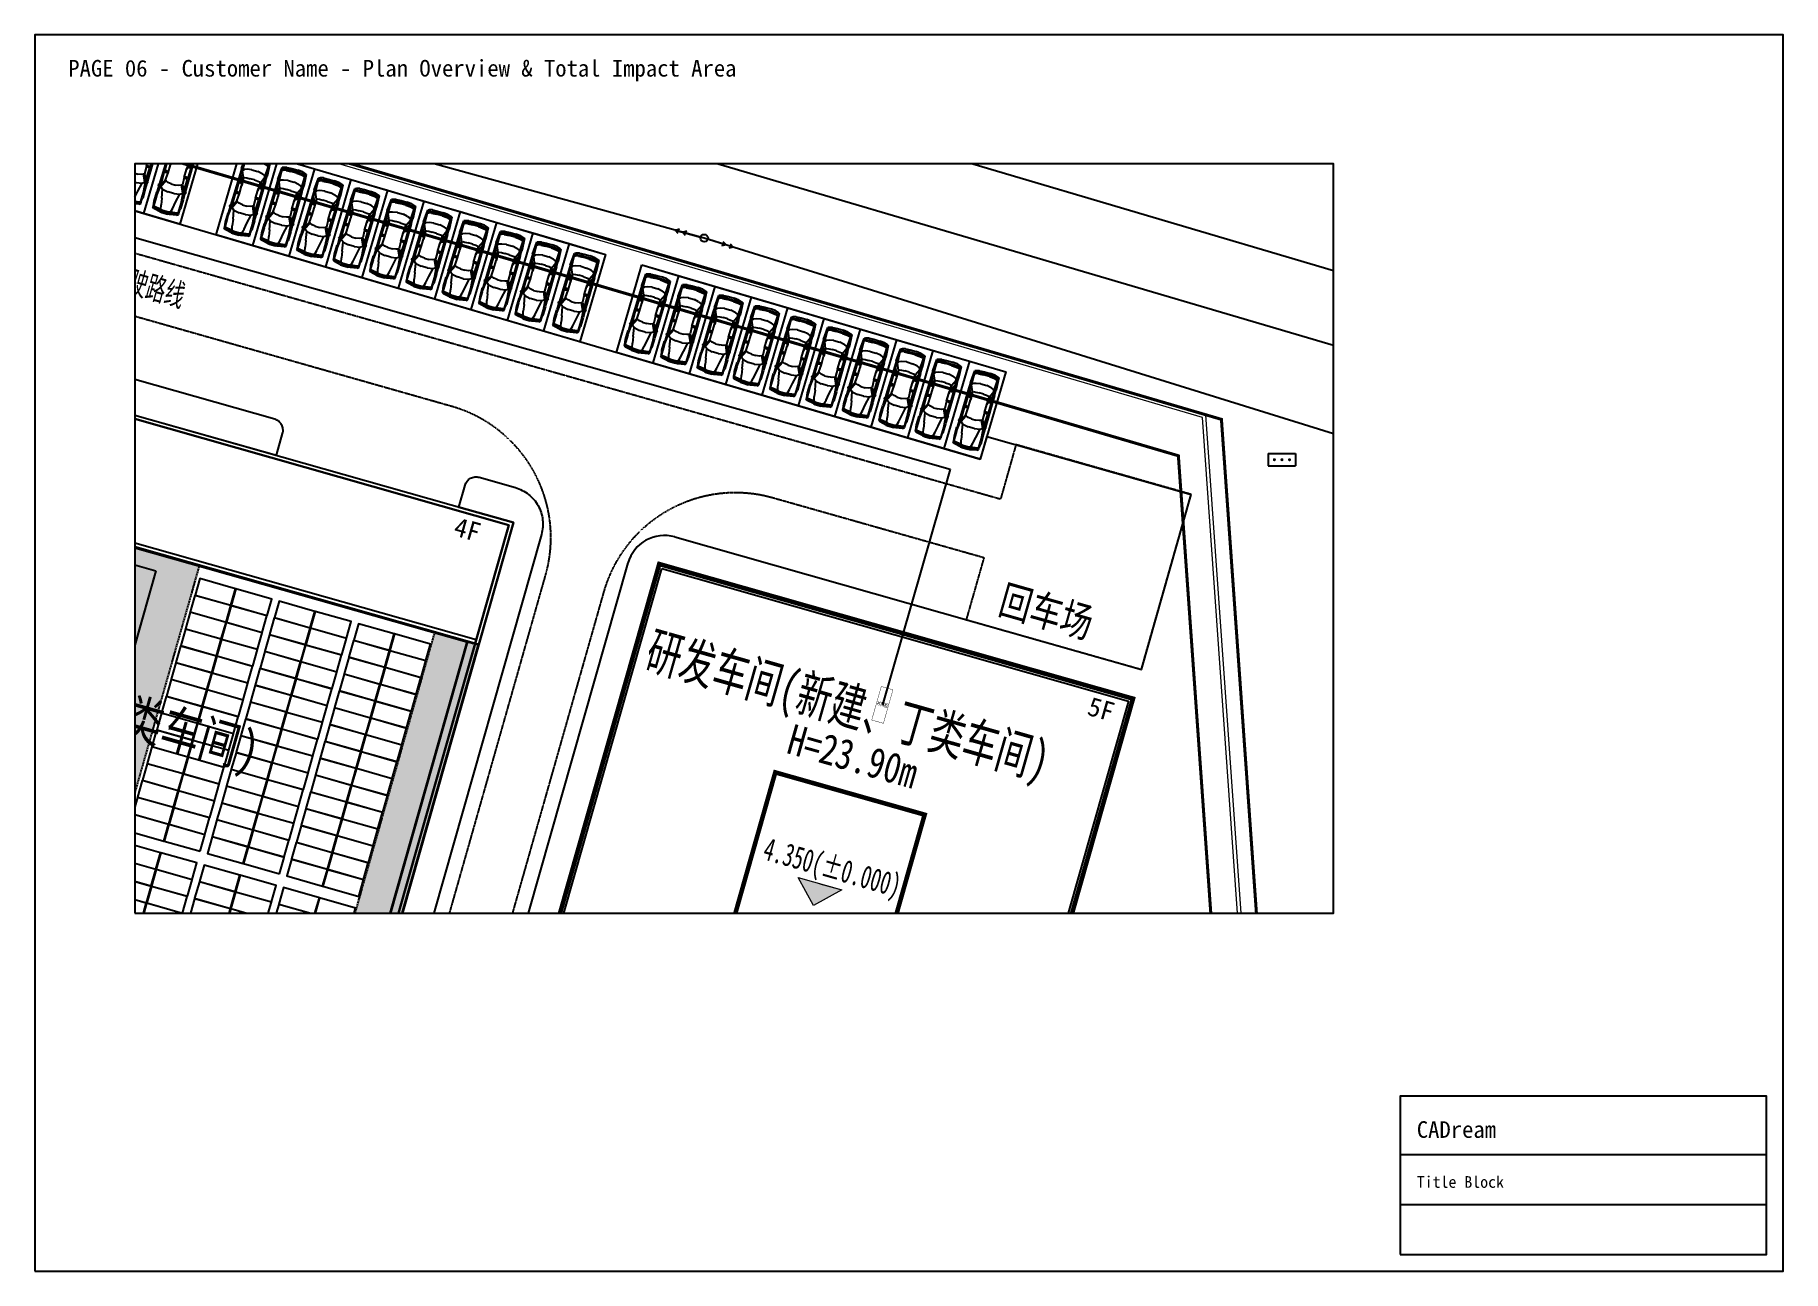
# Paper-space layout 'Layout1' of a CAD drawing. Header units: metres, sheet in millimetres. Extents: x 0 to 420, y 0 to 297.
# The model-space entities are those that its viewports show. They can reach past a viewport. Long polylines and large blocks are cut down to what shows.
import ezdxf
from ezdxf.enums import TextEntityAlignment as Align

# ---------------------------------------------------------------- set-up
doc = ezdxf.new("R2010")
doc.units = ezdxf.units.M
for name, pattern in [('CENTER', [5.08, 3.175, -0.635, 0.635, -0.635]), ('DASH', [0.35, 0.25, -0.1]), ('DASHED', [1.524, 1.27, -0.254])]:
    doc.linetypes.add(name, pattern=pattern)
doc.layers.add('0-道路', color=22, linetype='Continuous', lineweight=0)
doc.layers.add('地形图', color=250, linetype='Continuous', lineweight=13)
for name, color, linetype in [('biao1', 5, 'Continuous'), ('PUB_DIM', 3, 'Continuous'), ('sgt-室外', 47, 'Continuous'), ('SHEET_BORDER', 8, 'Continuous'), ('SHEET_TEXT', 5, 'Continuous'), ('SHEET_TITLEBLOCK', 7, 'Continuous'), ('SHEET_VIEWPORT_FRAME', 6, 'Continuous'), ('SOLID_HATCH', 251, 'Continuous'), ('WALL', 51, 'Continuous'), ('zt-道路', 240, 'Continuous'), ('包边板', 8, 'Continuous'), ('单元区域外轮廓', 7, 'ByLayer'), ('屋脊线', 7, 'ByLayer'), ('工矿建筑物及其它设施', 231, 'Continuous'), ('并网柜', 7, 'ByLayer'), ('消防车道', 3, 'Continuous'), ('电缆通道', 7, 'ByLayer'), ('管线及附属设施', 4, 'Continuous'), ('组件', 7, 'ByLayer'), ('阴影', 8, 'DASHED'), ('障碍物', 7, 'ByLayer')]:
    doc.layers.add(name, color=color, linetype=linetype)
doc.styles.add('-黑体', font='txt', dxfattribs={"width": 0.7})
doc.styles.add('Albedo', font='gbenor', dxfattribs={"bigfont": 'gbcbig'})
pattern_1 = [(344.143, (221595.9987, -165598.90403), (0.1795964, 0.19653122), [0, -0.238125])]

# ---------------------------------------------------------------- blocks, each defined once
blk = doc.blocks.new('CADREAM_TITLEBLOCK_V1')
at = {"layer": 'SHEET_TITLEBLOCK'}
for p, q in [((0, 24), (88, 24)), ((0, 12), (88, 12))]:
    blk.add_line(p, q, dxfattribs=at)
blk.add_lwpolyline([(0, 0), (88, 0), (88, 38), (0, 38)], close=True, dxfattribs=at)
for s, height, p in [('CADream', 4, (4, 28)), ('Title Block', 2.8, (4, 16))]:
    blk.add_text(s, height=height, dxfattribs=at).set_placement(p)
blk = doc.blocks.new('511301')
at = {"layer": '管线及附属设施', "color": 4, "linetype": 'Continuous', "flags": 128}
for points in [[(2, 0), (0.25, 0)], [(1.24, 0.15), (1.5, 0), (1.24, -0.15)], [(1.74, 0.15), (2, 0), (1.74, -0.15)]]:
    blk.add_lwpolyline(points, dxfattribs=at)
blk = doc.blocks.new('604')
at = {"layer": '管线及附属设施', "color": 4, "linetype": 'Continuous'}
blk.add_circle((0, 0), 0.25, dxfattribs=at)
blk = doc.blocks.new('475')
at = {"layer": '工矿建筑物及其它设施', "color": 231, "linetype": 'Continuous', "flags": 128}
for points in [[(-0.9, 0.4), (0.9, 0.4)], [(-0.9, 0.4), (-0.9, -0.4)], [(0.9, 0.4), (0.9, -0.4)], [(-0.9, -0.4), (0.9, -0.4)]]:
    blk.add_lwpolyline(points, dxfattribs=at)
at = {"layer": '工矿建筑物及其它设施', "color": 231}
for points in [[(-0.399857, 0), (-0.599286, 0.013071), (-0.600143, 0)], [(-0.399857, 0), (-0.600143, 0), (-0.599286, -0.013071)], [(-0.399857, 0), (-0.596731, 0.025919), (-0.599286, 0.013071)], [(-0.399857, 0), (-0.599286, -0.013071), (-0.596731, -0.025919)], [(-0.399857, 0), (-0.59252, 0.038323), (-0.596731, 0.025919)], [(-0.399857, 0), (-0.596731, -0.025919), (-0.59252, -0.038323)], [(-0.399857, 0), (-0.586726, 0.050071), (-0.59252, 0.038323)], [(-0.399857, 0), (-0.59252, -0.038323), (-0.586726, -0.050071)], [(-0.399857, 0), (-0.579449, 0.060963), (-0.586726, 0.050071)], [(-0.399857, 0), (-0.586726, -0.050071), (-0.579449, -0.060963)], [(-0.399857, 0), (-0.570812, 0.070812), (-0.579449, 0.060963)], [(-0.399857, 0), (-0.579449, -0.060963), (-0.570812, -0.070812)], [(-0.399857, 0), (-0.560963, 0.079449), (-0.570812, 0.070812)], [(-0.399857, 0), (-0.570812, -0.070812), (-0.560963, -0.079449)], [(-0.399857, 0), (-0.550071, 0.086726), (-0.560963, 0.079449)], [(-0.399857, 0), (-0.560963, -0.079449), (-0.550071, -0.086726)], [(-0.399857, 0), (-0.538323, 0.09252), (-0.550071, 0.086726)], [(-0.399857, 0), (-0.550071, -0.086726), (-0.538323, -0.09252)], [(-0.399857, 0), (-0.525919, 0.096731), (-0.538323, 0.09252)], [(-0.399857, 0), (-0.538323, -0.09252), (-0.525919, -0.096731)], [(-0.399857, 0), (-0.513071, 0.099286), (-0.525919, 0.096731)], [(-0.399857, 0), (-0.525919, -0.096731), (-0.513071, -0.099286)], [(-0.399857, 0), (-0.5, 0.100143), (-0.513071, 0.099286)], [(-0.399857, 0), (-0.513071, -0.099286), (-0.5, -0.100143)], [(-0.399857, 0), (-0.486929, 0.099286), (-0.5, 0.100143)], [(-0.399857, 0), (-0.5, -0.100143), (-0.486929, -0.099286)], [(-0.399857, 0), (-0.474081, 0.096731), (-0.486929, 0.099286)], [(-0.399857, 0), (-0.486929, -0.099286), (-0.474081, -0.096731)], [(-0.399857, 0), (-0.461677, 0.09252), (-0.474081, 0.096731)], [(-0.399857, 0), (-0.474081, -0.096731), (-0.461677, -0.09252)], [(-0.399857, 0), (-0.449929, 0.086726), (-0.461677, 0.09252)], [(-0.399857, 0), (-0.461677, -0.09252), (-0.449929, -0.086726)], [(-0.399857, 0), (-0.439037, 0.079449), (-0.449929, 0.086726)], [(-0.399857, 0), (-0.449929, -0.086726), (-0.439037, -0.079449)], [(-0.399857, 0), (-0.429188, 0.070812), (-0.439037, 0.079449)], [(-0.399857, 0), (-0.439037, -0.079449), (-0.429188, -0.070812)], [(-0.399857, 0), (-0.420551, 0.060963), (-0.429188, 0.070812)], [(-0.399857, 0), (-0.429188, -0.070812), (-0.420551, -0.060963)], [(-0.399857, 0), (-0.413274, 0.050071), (-0.420551, 0.060963)], [(-0.399857, 0), (-0.420551, -0.060963), (-0.413274, -0.050071)], [(-0.399857, 0), (-0.40748, 0.038323), (-0.413274, 0.050071)], [(-0.399857, 0), (-0.413274, -0.050071), (-0.40748, -0.038323)], [(-0.399857, 0), (-0.403269, 0.025919), (-0.40748, 0.038323)], [(-0.399857, 0), (-0.40748, -0.038323), (-0.403269, -0.025919)], [(-0.399857, 0), (-0.400714, 0.013071), (-0.403269, 0.025919)], [(-0.399857, 0), (-0.403269, -0.025919), (-0.400714, -0.013071)], [(-0.399857, 0), (-0.400714, -0.013071), (-0.399857, 0)], [(0.100143, 0), (-0.099286, 0.013071), (-0.100143, 0)], [(0.100143, 0), (-0.100143, 0), (-0.099286, -0.013071)], [(0.100143, 0), (-0.096731, 0.025919), (-0.099286, 0.013071)], [(0.100143, 0), (-0.099286, -0.013071), (-0.096731, -0.025919)], [(0.100143, 0), (-0.09252, 0.038323), (-0.096731, 0.025919)], [(0.100143, 0), (-0.096731, -0.025919), (-0.09252, -0.038323)], [(0.100143, 0), (-0.086726, 0.050071), (-0.09252, 0.038323)], [(0.100143, 0), (-0.09252, -0.038323), (-0.086726, -0.050071)], [(0.100143, 0), (-0.079449, 0.060963), (-0.086726, 0.050071)], [(0.100143, 0), (-0.086726, -0.050071), (-0.079449, -0.060963)], [(0.100143, 0), (-0.070812, 0.070812), (-0.079449, 0.060963)], [(0.100143, 0), (-0.079449, -0.060963), (-0.070812, -0.070812)], [(0.100143, 0), (-0.060963, 0.079449), (-0.070812, 0.070812)], [(0.100143, 0), (-0.070812, -0.070812), (-0.060963, -0.079449)], [(0.100143, 0), (-0.050071, 0.086726), (-0.060963, 0.079449)], [(0.100143, 0), (-0.060963, -0.079449), (-0.050071, -0.086726)], [(0.100143, 0), (-0.038323, 0.09252), (-0.050071, 0.086726)], [(0.100143, 0), (-0.050071, -0.086726), (-0.038323, -0.09252)], [(0.100143, 0), (-0.025919, 0.096731), (-0.038323, 0.09252)], [(0.100143, 0), (-0.038323, -0.09252), (-0.025919, -0.096731)], [(0.100143, 0), (-0.013071, 0.099286), (-0.025919, 0.096731)], [(0.100143, 0), (-0.025919, -0.096731), (-0.013071, -0.099286)], [(0.100143, 0), (0, 0.100143), (-0.013071, 0.099286)], [(0.100143, 0), (-0.013071, -0.099286), (0, -0.100143)], [(0.100143, 0), (0.013071, 0.099286), (0, 0.100143)], [(0.100143, 0), (0, -0.100143), (0.013071, -0.099286)], [(0.100143, 0), (0.025919, 0.096731), (0.013071, 0.099286)], [(0.100143, 0), (0.013071, -0.099286), (0.025919, -0.096731)], [(0.100143, 0), (0.038323, 0.09252), (0.025919, 0.096731)], [(0.100143, 0), (0.025919, -0.096731), (0.038323, -0.09252)], [(0.100143, 0), (0.050071, 0.086726), (0.038323, 0.09252)], [(0.100143, 0), (0.038323, -0.09252), (0.050071, -0.086726)], [(0.100143, 0), (0.060963, 0.079449), (0.050071, 0.086726)], [(0.100143, 0), (0.050071, -0.086726), (0.060963, -0.079449)], [(0.100143, 0), (0.070812, 0.070812), (0.060963, 0.079449)], [(0.100143, 0), (0.060963, -0.079449), (0.070812, -0.070812)], [(0.100143, 0), (0.079449, 0.060963), (0.070812, 0.070812)], [(0.100143, 0), (0.070812, -0.070812), (0.079449, -0.060963)], [(0.100143, 0), (0.086726, 0.050071), (0.079449, 0.060963)], [(0.100143, 0), (0.079449, -0.060963), (0.086726, -0.050071)], [(0.100143, 0), (0.09252, 0.038323), (0.086726, 0.050071)], [(0.100143, 0), (0.086726, -0.050071), (0.09252, -0.038323)], [(0.100143, 0), (0.096731, 0.025919), (0.09252, 0.038323)], [(0.100143, 0), (0.09252, -0.038323), (0.096731, -0.025919)], [(0.100143, 0), (0.099286, 0.013071), (0.096731, 0.025919)], [(0.100143, 0), (0.096731, -0.025919), (0.099286, -0.013071)], [(0.100143, 0), (0.099286, -0.013071), (0.100143, 0)], [(0.600143, 0), (0.400714, 0.013071), (0.399857, 0)], [(0.600143, 0), (0.399857, 0), (0.400714, -0.013071)], [(0.600143, 0), (0.403269, 0.025919), (0.400714, 0.013071)], [(0.600143, 0), (0.400714, -0.013071), (0.403269, -0.025919)], [(0.600143, 0), (0.40748, 0.038323), (0.403269, 0.025919)], [(0.600143, 0), (0.403269, -0.025919), (0.40748, -0.038323)], [(0.600143, 0), (0.413274, 0.050071), (0.40748, 0.038323)], [(0.600143, 0), (0.40748, -0.038323), (0.413274, -0.050071)], [(0.600143, 0), (0.420551, 0.060963), (0.413274, 0.050071)], [(0.600143, 0), (0.413274, -0.050071), (0.420551, -0.060963)], [(0.600143, 0), (0.429188, 0.070812), (0.420551, 0.060963)], [(0.600143, 0), (0.420551, -0.060963), (0.429188, -0.070812)], [(0.600143, 0), (0.439037, 0.079449), (0.429188, 0.070812)], [(0.600143, 0), (0.429188, -0.070812), (0.439037, -0.079449)], [(0.600143, 0), (0.449929, 0.086726), (0.439037, 0.079449)], [(0.600143, 0), (0.439037, -0.079449), (0.449929, -0.086726)], [(0.600143, 0), (0.461677, 0.09252), (0.449929, 0.086726)], [(0.600143, 0), (0.449929, -0.086726), (0.461677, -0.09252)], [(0.600143, 0), (0.474081, 0.096731), (0.461677, 0.09252)], [(0.600143, 0), (0.461677, -0.09252), (0.474081, -0.096731)], [(0.600143, 0), (0.486929, 0.099286), (0.474081, 0.096731)], [(0.600143, 0), (0.474081, -0.096731), (0.486929, -0.099286)], [(0.600143, 0), (0.5, 0.100143), (0.486929, 0.099286)], [(0.600143, 0), (0.486929, -0.099286), (0.5, -0.100143)], [(0.600143, 0), (0.513071, 0.099286), (0.5, 0.100143)], [(0.600143, 0), (0.5, -0.100143), (0.513071, -0.099286)], [(0.600143, 0), (0.525919, 0.096731), (0.513071, 0.099286)], [(0.600143, 0), (0.513071, -0.099286), (0.525919, -0.096731)], [(0.600143, 0), (0.538323, 0.09252), (0.525919, 0.096731)], [(0.600143, 0), (0.525919, -0.096731), (0.538323, -0.09252)], [(0.600143, 0), (0.550071, 0.086726), (0.538323, 0.09252)], [(0.600143, 0), (0.538323, -0.09252), (0.550071, -0.086726)], [(0.600143, 0), (0.560963, 0.079449), (0.550071, 0.086726)], [(0.600143, 0), (0.550071, -0.086726), (0.560963, -0.079449)], [(0.600143, 0), (0.570812, 0.070812), (0.560963, 0.079449)], [(0.600143, 0), (0.560963, -0.079449), (0.570812, -0.070812)], [(0.600143, 0), (0.579449, 0.060963), (0.570812, 0.070812)], [(0.600143, 0), (0.570812, -0.070812), (0.579449, -0.060963)], [(0.600143, 0), (0.586726, 0.050071), (0.579449, 0.060963)], [(0.600143, 0), (0.579449, -0.060963), (0.586726, -0.050071)], [(0.600143, 0), (0.59252, 0.038323), (0.586726, 0.050071)], [(0.600143, 0), (0.586726, -0.050071), (0.59252, -0.038323)], [(0.600143, 0), (0.596731, 0.025919), (0.59252, 0.038323)], [(0.600143, 0), (0.59252, -0.038323), (0.596731, -0.025919)], [(0.600143, 0), (0.599286, 0.013071), (0.596731, 0.025919)], [(0.600143, 0), (0.596731, -0.025919), (0.599286, -0.013071)], [(0.600143, 0), (0.599286, -0.013071), (0.600143, 0)]]:
    blk.add_solid(points, dxfattribs=at)
blk = doc.blocks.new('_F27')
for p, q in [((-2489, 522), (-2514, 196)), ((-2514, -206), (-2514, 196)), ((-2489, 522), (-2426, 736)), ((-2426, 736), (-2389, 824)), ((-2389, 824), (-1610, 874)), ((-2389, 824), (-1560, 874)), ((-2264, 812), (-2389, 824)), ((-2364, 522), (-2389, 196)), ((-2389, -206), (-2389, 196)), ((-2326, 736), (-2364, 522)), ((-2326, 736), (-2351, 596)), ((-2351, 594), (-2351, 596)), ((-2326, 736), (-2288, 811)), ((-2301, 196), (-2276, 522)), ((-2301, 196), (-2301, -206)), ((-2200, 786), (-2288, 811)), ((-2276, 522), (-2238, 736)), ((-2200, 786), (-2238, 736)), ((-1560, 874), (-2212, 815)), ((-2208, 815), (-2211, 814)), ((-1660, 862), (-2208, 815)), ((-1446, 761), (-2200, 786)), ((-1622, 510), (-1685, 196)), ((-1685, -206), (-1685, 196)), ((-1560, 874), (-1660, 862)), ((-1622, 510), (-1547, 698)), ((-1617, 869), (-1620, 866)), ((-1208, 874), (-1610, 874)), ((-1547, 698), (-1446, 761)), ((-1145, 799), (-1446, 761)), ((-1019, 572), (-1446, 761)), ((-1208, 874), (980, 889)), ((-1145, 799), (-682, 557)), ((-1145, 799), (124, 799)), ((-1082, 145), (-1070, 371)), ((-1082, 145), (-1082, -156)), ((-1070, 371), (-1057, 510)), ((-1019, 572), (-1057, 510)), ((-680, 556), (-1019, 572)), ((-1019, 572), (-479, 547)), ((-743, 849), (-793, 874)), ((-730, 799), (-743, 849)), ((-630, 555), (-730, 799)), ((-680, 556), (-630, 555)), ((-642, 799), (-605, 554)), ((-605, 554), (-630, 555)), ((-479, 547), (-605, 554)), ((61, 547), (-479, 547)), ((-2, 547), (-27, 877)), ((124, 799), (61, 547)), ((61, 547), (564, 572)), ((941, 773), (124, 799)), ((564, 572), (941, 773)), ((564, 572), (614, 522)), ((1079, 748), (614, 522)), ((614, 522), (677, 371)), ((677, 371), (714, 145)), ((714, -156), (714, 145)), ((941, 773), (941, 874)), ((983, 777), (941, 773)), ((941, 773), (987, 765)), ((980, 902), (995, 790)), ((980, 790), (980, 898)), ((995, 790), (980, 790)), ((980, 790), (992, 746)), ((984, 905), (1020, 939)), ((992, 746), (1021, 747)), ((995, 790), (1022, 746)), ((1022, 748), (995, 790)), ((1021, 747), (1022, 748)), ((1053, 768), (1022, 746)), ((1036, 935), (1062, 857)), ((1036, 756), (1079, 748)), ((1051, 889), (1497, 893)), ((1057, 776), (1062, 857)), ((1770, 849), (1058, 784)), ((1204, 585), (1079, 748)), ((1795, 472), (1204, 585)), ((1280, 196), (1204, 585)), ((1280, 196), (1280, -206)), ((1506, 899), (2121, 899)), ((2461, 849), (1770, 849)), ((2222, 397), (1795, 472)), ((2272, 876), (2121, 899)), ((2523, 321), (2222, 397)), ((2272, 876), (2272, 874)), ((2437, 851), (2272, 876)), ((2511, 874), (2287, 874)), ((2398, 849), (2461, 773)), ((2437, 850), (2433, 851)), ((2498, 773), (2436, 849)), ((2511, 874), (2450, 850)), ((2461, 773), (2523, 321)), ((2561, 321), (2498, 773)), ((2599, 773), (2511, 874)), ((2523, 321), (2586, 321)), ((2523, 321), (2561, 196)), ((2580, 196), (2542, 321)), ((2561, 196), (2561, -206)), ((2611, 196), (2574, 321)), ((2580, 321), (2618, 196)), ((2580, 196), (2580, -206)), ((2599, 773), (2687, 321)), ((2611, 196), (2611, -206)), ((2618, -206), (2618, 196)), ((2687, 321), (2699, 196)), ((2699, -206), (2699, 196)), ((-2489, -533), (-2514, -206)), ((-2489, -533), (-2426, -747)), ((-2426, -747), (-2389, -835)), ((-2389, -206), (-2364, -533)), ((-2389, -835), (-2264, -823)), ((-1560, -885), (-2389, -835)), ((-1610, -885), (-2389, -835)), ((-2326, -747), (-2364, -533)), ((-2351, -607), (-2351, -605)), ((-2351, -607), (-2326, -747)), ((-2326, -747), (-2288, -822)), ((-2276, -533), (-2301, -206)), ((-2288, -822), (-2200, -797)), ((-2276, -533), (-2238, -747)), ((-2200, -797), (-2238, -747)), ((-2212, -826), (-1560, -885)), ((-2208, -826), (-2211, -825)), ((-1660, -872), (-2208, -826)), ((-1446, -772), (-2200, -797)), ((-1685, -206), (-1622, -520)), ((-1560, -885), (-1660, -872)), ((-1622, -520), (-1547, -709)), ((-1621, -877), (-1617, -880)), ((-1610, -885), (-1208, -885)), ((-1547, -709), (-1446, -772)), ((-1019, -583), (-1446, -772)), ((-1145, -809), (-1446, -772)), ((-1208, -885), (980, -900)), ((-682, -568), (-1145, -809)), ((-1145, -809), (124, -809)), ((-1070, -382), (-1082, -156)), ((-1057, -520), (-1070, -382)), ((-1019, -583), (-1057, -520)), ((-479, -558), (-1019, -583)), ((-1019, -583), (-680, -567)), ((-743, -860), (-793, -885)), ((-743, -860), (-730, -809)), ((-730, -809), (-630, -566)), ((-680, -567), (-682, -568)), ((-680, -567), (-630, -566)), ((-605, -565), (-642, -809)), ((-630, -566), (-605, -565)), ((-605, -565), (-479, -558)), ((61, -558), (-479, -558)), ((-2, -558), (-27, -884)), ((61, -558), (124, -809)), ((564, -583), (61, -558)), ((941, -784), (124, -809)), ((614, -533), (564, -583)), ((564, -583), (941, -784)), ((677, -382), (614, -533)), ((1079, -759), (614, -533)), ((714, -156), (677, -382)), ((987, -776), (941, -784)), ((983, -788), (941, -784)), ((941, -885), (941, -784)), ((992, -757), (980, -800)), ((995, -800), (980, -800)), ((995, -800), (980, -913)), ((980, -909), (980, -800)), ((984, -916), (1020, -950)), ((992, -757), (1021, -758)), ((995, -800), (1022, -757)), ((1022, -758), (995, -800)), ((1021, -758), (1022, -758)), ((1022, -757), (1053, -779)), ((1036, -767), (1079, -759)), ((1036, -946), (1062, -867)), ((1051, -901), (1497, -904)), ((1057, -787), (1062, -867)), ((1770, -860), (1058, -795)), ((1204, -596), (1079, -759)), ((1204, -596), (1280, -206)), ((1795, -483), (1204, -596)), ((2121, -910), (1506, -910)), ((1770, -860), (2461, -860)), ((1795, -483), (2222, -407)), ((2121, -910), (2272, -887)), ((2270, -887), (2121, -910)), ((2523, -332), (2222, -407)), ((2437, -861), (2272, -887)), ((2272, -885), (2272, -887)), ((2285, -885), (2511, -885)), ((2398, -860), (2461, -784)), ((2436, -860), (2498, -784)), ((2437, -861), (2436, -860)), ((2450, -861), (2511, -885)), ((2523, -332), (2461, -784)), ((2561, -332), (2498, -784)), ((2599, -784), (2511, -885)), ((2523, -332), (2561, -206)), ((2586, -332), (2523, -332)), ((2580, -206), (2542, -332)), ((2618, -6), (2561, -6)), ((2574, -332), (2611, -206)), ((2618, -206), (2580, -332)), ((2687, -332), (2599, -784)), ((2687, -332), (2699, -206))]:
    blk.add_line(p, q)
for centre, start, end in [((990, 898), 132.96497, 179.74535), ((1027, 932), 18.15727, 132.96497), ((1047, 776), 305.15418, 356.86364), ((990, -909), 180.25465, 227.03503), ((1027, -942), 227.03503, 341.84273), ((1047, -787), 3.17983, 54.84582)]:
    blk.add_arc(centre, 10, start, end)
at = {"width": 0.8, "flags": 9}
for tag in ['XSIZE', 'YSIZE']:
    blk.add_attdef(tag, (0, 0), '', height=0.5, dxfattribs=at)
blk = doc.blocks.new('*U36')
at = {"layer": '单元区域外轮廓', "color": 2}
for points in [[(68500, 79879, 22250), (116980, 79879, 22250), (116980, 31759, 22250), (68500, 31759, 22250), (68500, 79879, 22250)], [(68500, 79879, 23700), (116980, 79879, 23700), (116980, 31759, 23700), (68500, 31759, 23700), (68500, 79879, 23700)]]:
    blk.add_polyline3d(points, close=True, dxfattribs=at)
at = {"flags": 1}
for tag in ['unit_id', 'unit_name', 'parapet_height', 'ground_elevation', 'is_enable_parapet']:
    blk.add_attdef(tag, (0, 0), '', height=2.5, dxfattribs=at)
blk = doc.blocks.new('*U37')
at = {"layer": '屋脊线', "color": 30}
for p, q in [((116980, 79879, 22250), (92740, 79879, 23428)), ((116980, 31759, 22250), (116980, 79879, 22250))]:
    blk.add_line(p, q, dxfattribs=at)
at = {"flags": 1}
for tag in ['unit_id', 'unit_name']:
    blk.add_attdef(tag, (0, 0), '', height=2.5, dxfattribs=at)
blk = doc.blocks.new('*U40')
at = {"layer": '组件', "color": 0}
blk.add_polyline3d([(0, 0, 0), (0, 113, 0), (-246, 113, 12), (-246, 0, 12)], close=True, dxfattribs=at)
at = {"flags": 1}
for tag in ['silicon-material', 'panel-length', 'panel-width', 'panel-height', 'mounting-hole-spacing1', 'mounting-hole-spacing2', 'userid', 'module-material', 'theme', 'name', 'vmpo', 'voco', 'pmax', 'company-name', 'note', 'id', 'impo', 'isco']:
    blk.add_attdef(tag, (0, 0), '', height=2.5, dxfattribs=at)
blk = doc.blocks.new('*U41')
at = {"layer": '组件', "color": 190}
for p in [(10056, 7791, 2315), (10304, 7791, 2327), (10600, 7791, 2288), (10848, 7791, 2300), (11144, 7791, 2262), (11392, 7791, 2274), (10056, 7676, 2315), (10304, 7676, 2327), (10600, 7676, 2288), (10848, 7676, 2300), (11144, 7676, 2262), (11392, 7676, 2274), (10056, 7560, 2315), (10304, 7560, 2327), (10600, 7560, 2288), (10848, 7560, 2300), (11144, 7560, 2262), (11392, 7560, 2274), (10056, 7445, 2315), (10304, 7445, 2327), (10600, 7445, 2288), (10848, 7445, 2300), (11144, 7445, 2262), (11392, 7445, 2274), (10056, 7329, 2315), (10304, 7329, 2327), (10600, 7329, 2288), (10848, 7329, 2300), (11144, 7329, 2262), (11392, 7329, 2274), (10056, 7214, 2315), (10304, 7214, 2327), (10600, 7214, 2288), (10848, 7214, 2300), (11144, 7214, 2262), (11392, 7214, 2274), (10056, 7099, 2315), (10304, 7099, 2327), (10600, 7099, 2288), (10848, 7099, 2300), (11144, 7099, 2262), (11392, 7099, 2274), (10056, 6983, 2315), (10304, 6983, 2327), (10600, 6983, 2288), (10848, 6983, 2300), (11144, 6983, 2262), (11392, 6983, 2274), (10056, 6868, 2315), (10304, 6868, 2327), (10600, 6868, 2288), (10848, 6868, 2300), (11144, 6868, 2262), (11392, 6868, 2274), (10056, 6752, 2315), (10304, 6752, 2327), (10600, 6752, 2288), (10848, 6752, 2300), (11144, 6752, 2262), (11392, 6752, 2274), (10056, 6637, 2315), (10304, 6637, 2327), (10600, 6637, 2288), (10848, 6637, 2300), (11144, 6637, 2262), (11392, 6637, 2274), (10056, 6522, 2315), (10304, 6522, 2327), (10600, 6522, 2288), (10848, 6522, 2300), (11144, 6522, 2262), (11392, 6522, 2274), (10056, 6406, 2315), (10304, 6406, 2327), (10600, 6406, 2288), (10848, 6406, 2300), (11144, 6406, 2262), (11392, 6406, 2274), (10056, 6291, 2315), (10304, 6291, 2327), (10600, 6291, 2288), (10848, 6291, 2300), (11144, 6291, 2262), (11392, 6291, 2274), (10056, 6175, 2315), (10304, 6175, 2327), (10600, 6175, 2288), (10848, 6175, 2300), (11144, 6175, 2262), (11392, 6175, 2274), (10056, 5982, 2315), (10304, 5982, 2327), (10600, 5982, 2288), (10848, 5982, 2300), (11144, 5982, 2262), (11392, 5982, 2274), (10056, 5867, 2315), (10304, 5867, 2327), (10600, 5867, 2288), (10848, 5867, 2300), (11144, 5867, 2262), (11392, 5867, 2274), (10056, 5751, 2315), (10304, 5751, 2327), (10600, 5751, 2288), (10848, 5751, 2300), (11144, 5751, 2262), (11392, 5751, 2274), (10056, 5636, 2315), (10304, 5636, 2327), (10600, 5636, 2288), (10848, 5636, 2300), (11144, 5636, 2262), (11392, 5636, 2274), (10056, 5520, 2315), (10304, 5520, 2327), (10600, 5520, 2288), (10848, 5520, 2300), (11144, 5520, 2262), (11392, 5520, 2274), (10056, 5405, 2315), (10304, 5405, 2327), (10600, 5405, 2288), (10848, 5405, 2300), (11144, 5405, 2262), (11392, 5405, 2274), (10056, 5290, 2315), (10304, 5290, 2327), (10600, 5290, 2288), (10848, 5290, 2300), (11144, 5290, 2262), (11392, 5290, 2274), (10056, 5174, 2315), (10304, 5174, 2327), (10600, 5174, 2288), (10848, 5174, 2300), (11144, 5174, 2262), (11392, 5174, 2274), (10056, 5059, 2315), (10304, 5059, 2327), (10600, 5059, 2288), (10848, 5059, 2300), (11144, 5059, 2262), (11392, 5059, 2274), (10056, 4943, 2315), (10304, 4943, 2327), (10600, 4943, 2288), (10848, 4943, 2300), (11144, 4943, 2262), (11392, 4943, 2274), (10056, 4828, 2315), (10304, 4828, 2327), (10600, 4828, 2288), (10848, 4828, 2300), (11144, 4828, 2262), (11392, 4828, 2274), (10056, 4635, 2315), (10304, 4635, 2327), (10600, 4635, 2288), (10848, 4635, 2300), (11144, 4635, 2262), (11392, 4635, 2274), (10056, 4519, 2315), (10304, 4519, 2327), (10600, 4519, 2288), (10848, 4519, 2300), (11144, 4519, 2262), (11392, 4519, 2274), (10056, 4404, 2315), (10304, 4404, 2327), (10600, 4404, 2288), (10848, 4404, 2300), (11144, 4404, 2262), (11392, 4404, 2274), (10056, 4288, 2315), (10304, 4288, 2327), (10600, 4288, 2288), (10848, 4288, 2300), (11144, 4288, 2262), (11392, 4288, 2274), (10056, 4173, 2315), (10304, 4173, 2327), (10600, 4173, 2288), (10848, 4173, 2300), (11144, 4173, 2262), (11392, 4173, 2274), (10056, 4058, 2315), (10304, 4058, 2327), (10600, 4058, 2288), (10848, 4058, 2300), (11144, 4058, 2262), (11392, 4058, 2274), (10056, 3942, 2315), (10304, 3942, 2327), (10600, 3942, 2288), (10848, 3942, 2300), (11144, 3942, 2262), (11392, 3942, 2274), (10056, 3827, 2315), (10304, 3827, 2327), (10600, 3827, 2288), (10848, 3827, 2300), (11144, 3827, 2262), (11392, 3827, 2274), (10056, 3711, 2315), (10304, 3711, 2327), (10600, 3711, 2288), (10848, 3711, 2300), (11144, 3711, 2262), (11392, 3711, 2274), (10056, 3596, 2315), (10304, 3596, 2327), (10600, 3596, 2288), (10848, 3596, 2300), (11144, 3596, 2262), (11392, 3596, 2274), (10056, 3481, 2315), (10304, 3481, 2327), (10600, 3481, 2288), (10848, 3481, 2300), (11144, 3481, 2262), (11392, 3481, 2274)]:
    blk.add_blockref('*U40', p, dxfattribs=at)
at = {"flags": 1}
for tag in ['tilt', 'azimuth', 'mode', 'align', 'array-mode', 'panel-x', 'panel-y', 'offset-x', 'offset-y', 'panel-per-row', 'bracket-type', 'bracket-value', 'row-per-array']:
    blk.add_attdef(tag, (0, 0), '', height=2.5, dxfattribs=at)
blk = doc.blocks.new('*U48')
at = {"layer": '障碍物', "color": 1}
blk.add_polyline3d([(95180, 78749, 10), (95180, 32869, 10), (90300, 32869, 10), (90300, 78749, 10)], close=True, dxfattribs=at)
at = {"flags": 1}
for tag in ['height', 'shape']:
    blk.add_attdef(tag, (0, 0), '', height=2.5, dxfattribs=at)
blk = doc.blocks.new('*U52', base_point=(40, 115))
at = {"layer": '并网柜', "const_width": 2.5}
blk.add_lwpolyline([(0, 0), (80, 0), (80, 230), (0, 230)], close=True, dxfattribs=at)
at = {"style": 'Albedo'}
blk.add_text('并网柜', height=25, dxfattribs=at).set_placement((40, 115), align=Align.MIDDLE_CENTER)

msp = doc.modelspace()

# ---------------------------------------------------------------- hatches: boundary and pattern name
h = msp.add_hatch()
h.set_pattern_fill('DOTS', scale=0.15, angle=-15.857)
h.set_pattern_definition(pattern_1)
h.paths.add_polyline_path([(221711.94, -165548.81), (221700.46, -165589.23), (221696.58, -165593.27), (221694.2, -165592.64), (221707.04, -165547.42), (221711.94, -165548.81)])
h = msp.add_hatch()
h.set_pattern_fill('DOTS', scale=0.15, angle=-15.857)
h.set_pattern_definition(pattern_1)
h.paths.add_polyline_path([(221730.33, -165554.04), (221717.2, -165600.29), (221693.91, -165593.67), (221694.07, -165593.1), (221715.14, -165596.63), (221727.47, -165553.22), (221730.33, -165554.04)])
at = {"layer": 'PUB_DIM', "lineweight": 0}
for color, points in [(5, [(221751.42, -165569.38), (221752.45, -165571.24), (221754.3, -165570.2)]), (20, [(221780.66, -165571.98), (221782.2, -165572), (221781.98, -165572.77)])]:
    msp.add_hatch(color=color, dxfattribs=at).paths.add_polyline_path(points)

# ---------------------------------------------------------------- linework, layer by layer
at = {"linetype": 'Continuous'}
msp.add_line((221716.57, -165599.88), (221729.65, -165553.82), dxfattribs=at)
at = {"color": 1, "linetype": 'CENTER', "ltscale": 0.005, "const_width": 0.2, "flags": 128}
msp.add_lwpolyline([(221603.92, -165580.58), (221610.9, -165556.03), (221478.7, -165518.47), (221496.5, -165456.12), (221779.34, -165539.17), (221785.94, -165632.29), (221603.92, -165580.58)], dxfattribs=at)
at = {"color": 1, "linetype": 'DASH', "ltscale": 0.005, "const_width": 0.2, "flags": 128}
msp.add_lwpolyline([(221484.85, -165520.22), (221501.79, -165460.9), (221776.5, -165541.57), (221782.33, -165623.78), (221605.89, -165573.66)], dxfattribs=at)
at = {"linetype": 'Continuous'}
for points in [[(221686.01, -165532.73), (221732.65, -165545.98), (221730.36, -165554.02), (221683.73, -165540.77)], [(221686.18, -165533.03), (221732.35, -165546.14), (221730.2, -165553.72), (221684.02, -165540.61)]]:
    msp.add_lwpolyline(points, close=True, dxfattribs=at)
for points in [[(221684.7, -165537.34), (221686.01, -165532.73), (221732.65, -165545.98), (221731.34, -165550.59)], [(221730.6, -165553.18), (221730.36, -165554.02), (221683.73, -165540.77), (221683.96, -165539.94)], [(221683.96, -165540.84), (221670.88, -165586.9), (221717.05, -165600.01), (221730.13, -165553.95)], [(221719.26, -165593.1), (221730.36, -165554.02)]]:
    msp.add_lwpolyline(points, dxfattribs=at)
at = {"color": 8, "linetype": 'Continuous'}
msp.add_lwpolyline([(221716.53, -165599.81), (221694.02, -165593.42), (221707.08, -165547.46), (221729.59, -165553.85)], close=True, dxfattribs=at)
at = {"layer": '0-道路', "linetype": 'Continuous'}
for p, q in [((221778.32, -165538.87), (221617.87, -165491.76)), ((221778.09, -165539.05), (221635.31, -165497.13)), ((221781.93, -165593.24), (221778.09, -165539.05)), ((221782.19, -165593.46), (221778.32, -165538.87))]:
    msp.add_line(p, q, dxfattribs=at)
at = {"layer": 'biao1', "color": 5, "linetype": 'Continuous', "flags": 128}
msp.add_lwpolyline([(221827.49, -165551.4), (221789.84, -165541.08), (221745.24, -165527.22), (221697, -165513.97), (221634.14, -165495.01), (221560.55, -165473.5), (221480.71, -165450.26)], dxfattribs=at)
at = {"layer": 'PUB_DIM', "color": 5, "lineweight": 0}
for p, q in [((221752.45, -165571.24), (221751.42, -165569.38)), ((221751.42, -165569.38), (221754.3, -165570.2)), ((221754.3, -165570.2), (221752.45, -165571.24)), ((221752.86, -165569.79), (221754.3, -165570.2))]:
    msp.add_line(p, q, dxfattribs=at)
at = {"layer": 'PUB_DIM', "color": 20, "lineweight": 0, "flags": 128}
msp.add_lwpolyline([(221780.66, -165571.98), (221782.2, -165572), (221781.98, -165572.77), (221780.66, -165571.98)], dxfattribs=at)
at = {"layer": 'sgt-室外', "color": 47, "flags": 128}
for points in [[(221701.63, -165537.17), (221717.02, -165541.54)], [(221729.05, -165544.96), (221732.65, -165545.98), (221717.21, -165600.31), (221709.29, -165598.06)]]:
    msp.add_lwpolyline(points, dxfattribs=at)
at = {"layer": 'SOLID_HATCH', "linetype": 'Continuous'}
msp.add_line((221635.15, -165496.83), (221779.34, -165539.17), dxfattribs=at)
at = {"layer": 'WALL', "color": 20, "linetype": 'Continuous'}
for points in [[(221732.35, -165546.14), (221717.05, -165600.01), (221663.18, -165584.71), (221678.48, -165530.84)], [(221686.18, -165533.03), (221670.88, -165586.9), (221717.05, -165600.01), (221732.35, -165546.14)], [(221742.43, -165549.01), (221773.21, -165557.75), (221764.47, -165588.53), (221733.69, -165579.79)]]:
    msp.add_lwpolyline(points, close=True, dxfattribs=at)
at = {"layer": 'WALL', "color": 0, "linetype": 'Continuous', "const_width": 0.3}
for points in [[(221742.27, -165548.71), (221773.51, -165557.59), (221764.64, -165588.83), (221733.39, -165579.95)], [(221749.92, -165562.45), (221759.77, -165565.24), (221756.98, -165575.09), (221747.13, -165572.3)]]:
    msp.add_lwpolyline(points, close=True, dxfattribs=at)
at = {"layer": 'zt-道路', "linetype": 'Continuous'}
for p, q in [((221635.86, -165484.79), (221791.86, -165530.87)), ((221639.4, -165490.87), (221792.14, -165535.88)), ((221626.49, -165501.58), (221763.43, -165541.79)), ((221713.05, -165527), (221714.74, -165521.25)), ((221714.74, -165521.25), (221717.14, -165521.95)), ((221717.14, -165521.95), (221719.54, -165522.65)), ((221719.54, -165522.65), (221721.94, -165523.36)), ((221721.94, -165523.36), (221724.34, -165524.06)), ((221724.34, -165524.06), (221726.74, -165524.77)), ((221726.74, -165524.77), (221729.14, -165525.47)), ((221729.14, -165525.47), (221731.54, -165526.18)), ((221731.54, -165526.18), (221733.93, -165526.88)), ((221733.93, -165526.88), (221736.33, -165527.58)), ((221736.33, -165527.58), (221738.73, -165528.29)), ((221739.44, -165534.75), (221741.13, -165528.99)), ((221741.13, -165528.99), (221743.53, -165529.7)), ((221743.53, -165529.7), (221745.93, -165530.4)), ((221745.93, -165530.4), (221748.33, -165531.11)), ((221748.33, -165531.11), (221750.73, -165531.81)), ((221750.73, -165531.81), (221753.12, -165532.51)), ((221753.12, -165532.51), (221755.52, -165533.22)), ((221755.52, -165533.22), (221757.92, -165533.92)), ((221757.92, -165533.92), (221760.32, -165534.63)), ((221760.32, -165534.63), (221762.72, -165535.33)), ((221762.72, -165535.33), (221765.12, -165536.04)), ((221763.87, -165540.28), (221763.43, -165541.79)), ((221763.87, -165540.29), (221777.34, -165544.12)), ((221774.06, -165555.66), (221777.34, -165544.12)), ((221743.29, -165546.92), (221774.06, -165555.66)), ((221731.19, -165580.37), (221740.21, -165548.64))]:
    msp.add_line(p, q, dxfattribs=at)
at = {"layer": 'zt-道路', "color": 8, "linetype": 'Continuous'}
for p, q in [((221709.95, -165519.84), (221708.26, -165525.59)), ((221717.14, -165521.95), (221715.45, -165527.71)), ((221719.54, -165522.65), (221717.85, -165528.41)), ((221721.94, -165523.36), (221720.25, -165529.12)), ((221724.34, -165524.06), (221722.65, -165529.82)), ((221726.74, -165524.77), (221725.05, -165530.52)), ((221729.14, -165525.47), (221727.45, -165531.23)), ((221731.54, -165526.18), (221729.85, -165531.93)), ((221733.93, -165526.88), (221732.24, -165532.64)), ((221736.33, -165527.58), (221734.64, -165533.34)), ((221743.53, -165529.7), (221741.84, -165535.45)), ((221745.93, -165530.4), (221744.24, -165536.16)), ((221748.33, -165531.11), (221746.64, -165536.86)), ((221750.73, -165531.81), (221749.04, -165537.57)), ((221753.12, -165532.51), (221751.43, -165538.27)), ((221755.52, -165533.22), (221753.83, -165538.98)), ((221757.92, -165533.92), (221756.23, -165539.68)), ((221760.32, -165534.63), (221758.63, -165540.38)), ((221762.72, -165535.33), (221761.03, -165541.09))]:
    msp.add_line(p, q, dxfattribs=at)
at = {"layer": 'zt-道路', "linetype": 'Continuous'}
for points in [[(221688.36, -165513.5), (221712.35, -165520.54), (221710.66, -165526.3), (221686.67, -165519.25)], [(221714.74, -165521.25), (221738.73, -165528.29), (221737.04, -165534.05), (221713.05, -165527)], [(221741.13, -165528.99), (221765.12, -165536.04), (221763.43, -165541.79), (221739.44, -165534.75)]]:
    msp.add_lwpolyline(points, close=True, dxfattribs=at)
at = {"layer": 'zt-道路', "linetype": 'Continuous', "flags": 128}
for points in [[(221701.63, -165537.17), (221717.02, -165541.54), (221717.43, -165540.1, 0.414214), (221716.91, -165539.16), (221702.98, -165535.2, 0.414214), (221702.04, -165535.73), (221701.63, -165537.17)], [(221729.05, -165544.96), (221729.46, -165543.51, -0.414214), (221730.4, -165542.99), (221732.78, -165543.67, -0.414214), (221734.5, -165546.76), (221719.2, -165600.62, -0.414214), (221716.12, -165602.35), (221709.4, -165600.44, -0.414214), (221708.88, -165599.5), (221709.29, -165598.06), (221717.21, -165600.31), (221732.65, -165545.98), (221729.05, -165544.96)]]:
    msp.add_lwpolyline(points, format="xyb", dxfattribs=at)
at = {"layer": 'zt-道路', "linetype": 'Continuous'}
msp.add_arc((221742.61, -165549.33), 2.5, 74.1428, 164.1428, dxfattribs=at)
at = {"layer": '包边板', "linetype": 'Continuous'}
msp.add_lwpolyline([(221686.01, -165532.73), (221732.65, -165545.98), (221717.21, -165600.31), (221670.58, -165587.06)], close=True, dxfattribs=at)
at = {"layer": '单元区域外轮廓', "elevation": 22.25}
msp.add_lwpolyline([(221683.73, -165540.77), (221730.36, -165554.02), (221717.21, -165600.31), (221670.58, -165587.06), (221683.73, -165540.77)], dxfattribs=at)
at = {"layer": '消防车道', "linetype": 'DASH', "ltscale": 0.005, "flags": 128}
for points in [[(221784.24, -165608.34), (221778.28, -165608.81, -0.300604), (221769.6, -165604, 0.121319), (221766.44, -165600.41), (221762.8, -165597.88, 0.082821), (221758.93, -165596.05), (221736.84, -165589.77, -0.414214), (221730.64, -165578.65), (221738.63, -165550.53, -0.414214), (221749.75, -165544.33), (221763.68, -165548.28), (221762.51, -165552.38), (221774.06, -165555.66), (221777.34, -165544.12), (221765.79, -165540.84), (221764.77, -165544.44), (221627.5, -165505.45, -0.414214), (221621.3, -165494.33), (221621.71, -165492.89)], [(221722.92, -165605.84), (221753.82, -165614.62, 0.088882), (221756.98, -165614.93), (221761.2, -165614.6, 0.705064), (221764.16, -165603.69), (221760.52, -165601.16, 0.082821), (221757.84, -165599.89), (221735.75, -165593.62, -0.414214), (221726.79, -165577.56), (221734.78, -165549.43, 0.414214), (221728.59, -165538.32), (221626.41, -165509.29, 0.414214), (221615.29, -165515.49), (221602.04, -165562.15, 0.414214), (221608.24, -165573.26), (221722.92, -165605.84)]]:
    msp.add_lwpolyline(points, format="xyb", dxfattribs=at)
at = {"layer": '电缆通道', "color": 6}
for points in [[(221628.25, -165504.61, 0), (221761.45, -165542.45, 0)], [(221761.45, -165542.45, 0), (221756.98, -165558, 0.01)]]:
    msp.add_polyline3d(points, dxfattribs=at)
at = {"layer": '阴影', "linetype": 'DASHED'}
for points in [[(221711.94, -165548.81, 23.18), (221700.46, -165589.23, 23.18), (221696.58, -165593.27, 23.31), (221694.2, -165592.64, 23.43), (221707.04, -165547.42, 23.43), (221711.94, -165548.81, 23.18)], [(221730.33, -165554.04, 22.25), (221717.2, -165600.29, 22.25), (221693.91, -165593.67, 23.43), (221694.07, -165593.1, 23.43), (221715.14, -165596.63, 22.39), (221727.47, -165553.22, 22.39), (221730.33, -165554.04, 22.25)]]:
    msp.add_polyline3d(points, close=True, dxfattribs=at)
at = {"layer": '障碍物', "color": 20, "linetype": 'Continuous', "elevation": 25.36}
msp.add_lwpolyline([(221709.08, -165549.15), (221696.55, -165593.28), (221691.85, -165591.95), (221704.39, -165547.82)], close=True, dxfattribs=at)

# ---------------------------------------------------------------- block references
at = {"layer": 'SOLID_HATCH', "linetype": 'Continuous', "xscale": 0.001, "yscale": 0.001, "zscale": 0.001, "rotation": 253.6363458292389}
for p in [(221707.94, -165522.27), (221710.43, -165523), (221715.13, -165524.38), (221717.53, -165525.09), (221719.93, -165525.79), (221722.33, -165526.49), (221724.73, -165527.2), (221727.13, -165527.9), (221729.52, -165528.61), (221731.92, -165529.31), (221734.32, -165530.02), (221736.81, -165530.75), (221741.52, -165532.13), (221743.92, -165532.83), (221746.32, -165533.54), (221748.71, -165534.24), (221751.11, -165534.95), (221753.51, -165535.65), (221755.91, -165536.36), (221758.31, -165537.06), (221760.71, -165537.76), (221763.2, -165538.5)]:
    msp.add_blockref('_F27', p, dxfattribs=at)
at = {"layer": '单元区域外轮廓', "xscale": 0.001, "yscale": 0.001, "zscale": 0.001, "rotation": 344.143}
msp.add_blockref('*U36', (221596, -165598.9, 0), dxfattribs=at)
at = {"layer": '地形图', "color": 250, "linetype": 'Continuous'}
for name, rotation in [('511301', 164.6446330001682), ('604', 162.7398849992786), ('511301', 342.7398759992493)]:
    msp.add_blockref(name, (221745.24, -165527.22), dxfattribs=dict(at, rotation=rotation))
msp.add_blockref('475', (221783.33, -165541.83), dxfattribs=at)
at = {"layer": '屋脊线', "xscale": 0.001, "yscale": 0.001, "zscale": 0.001, "rotation": 344.143}
msp.add_blockref('*U37', (221596, -165598.9, 0), dxfattribs=at)
at = {"layer": '并网柜', "xscale": 0.01, "yscale": 0.01, "zscale": 0.01, "rotation": 344.143}
msp.add_blockref('*U52', (221756.98, -165558, 1.16), dxfattribs=at)
at = {"layer": '组件', "xscale": 0.01, "yscale": 0.01, "zscale": 0.01, "rotation": 344.143}
msp.add_blockref('*U41', (221596, -165598.9, 0), dxfattribs=at)
at = {"layer": '障碍物', "xscale": 0.001, "yscale": 0.001, "zscale": 0.001, "rotation": 344.143}
msp.add_blockref('*U48', (221596, -165598.9, 0), dxfattribs=at)

# ---------------------------------------------------------------- texts
at = {"layer": 'PUB_DIM', "color": 5, "lineweight": 0, "style": '-黑体'}
for s, height, width, p in [('消防车行驶路线', 1.5, 0.65, (221702.2, -165529.36)), ('回车场', 2, 0.8, (221764.53, -165551.95)), ('5#车间(新建、丁类车间)', 2.5, 0.8, (221687.75, -165554.49)), ('研发车间(新建、丁类车间)', 2.5, 0.7, (221741.21, -165555.5)), ('H=23.90m', 2, 0.8, (221750.58, -165561.16)), ('4.350(%%p0.000)', 1.5, 0.65, (221749.02, -165568.16))]:
    msp.add_text(s, height=height, rotation=344.1428, dxfattribs=dict(at, width=width)).set_placement(p)
for s, p in [('4F', (221728.63, -165546.8)), ('5F', (221770.42, -165558.64))]:
    msp.add_text(s, height=1.25, rotation=344.1428, dxfattribs=at).set_placement(p)

psp = doc.layouts.get("Layout1")

# ---------------------------------------------------------------- linework, layer by layer
at = {"layer": 'SHEET_BORDER'}
psp.add_lwpolyline([(0, 0), (420, 0), (420, 297), (0, 297)], close=True, dxfattribs=at)
at = {"layer": 'SHEET_VIEWPORT_FRAME'}
psp.add_lwpolyline([(24, 86), (312, 86), (312, 266), (24, 266)], close=True, dxfattribs=at)

# ---------------------------------------------------------------- block references
at = {"layer": 'SHEET_TITLEBLOCK'}
psp.add_blockref('CADREAM_TITLEBLOCK_V1', (328, 4), dxfattribs=at)

# ---------------------------------------------------------------- texts
at = {"layer": 'SHEET_TEXT'}
psp.add_text('PAGE 06 - Customer Name - Plan Overview & Total Impact Area', height=4, dxfattribs=at).set_placement((8, 287))

# ---------------------------------------------------------------- viewports
at = {"layer": 'SHEET_VIEWPORT_FRAME'}
psp.add_viewport(center=(168, 176), size=(288, 180), view_center_point=(221747.21, -165547.03), view_height=49.4035, dxfattribs=at)

doc.saveas('drawing.dxf')
